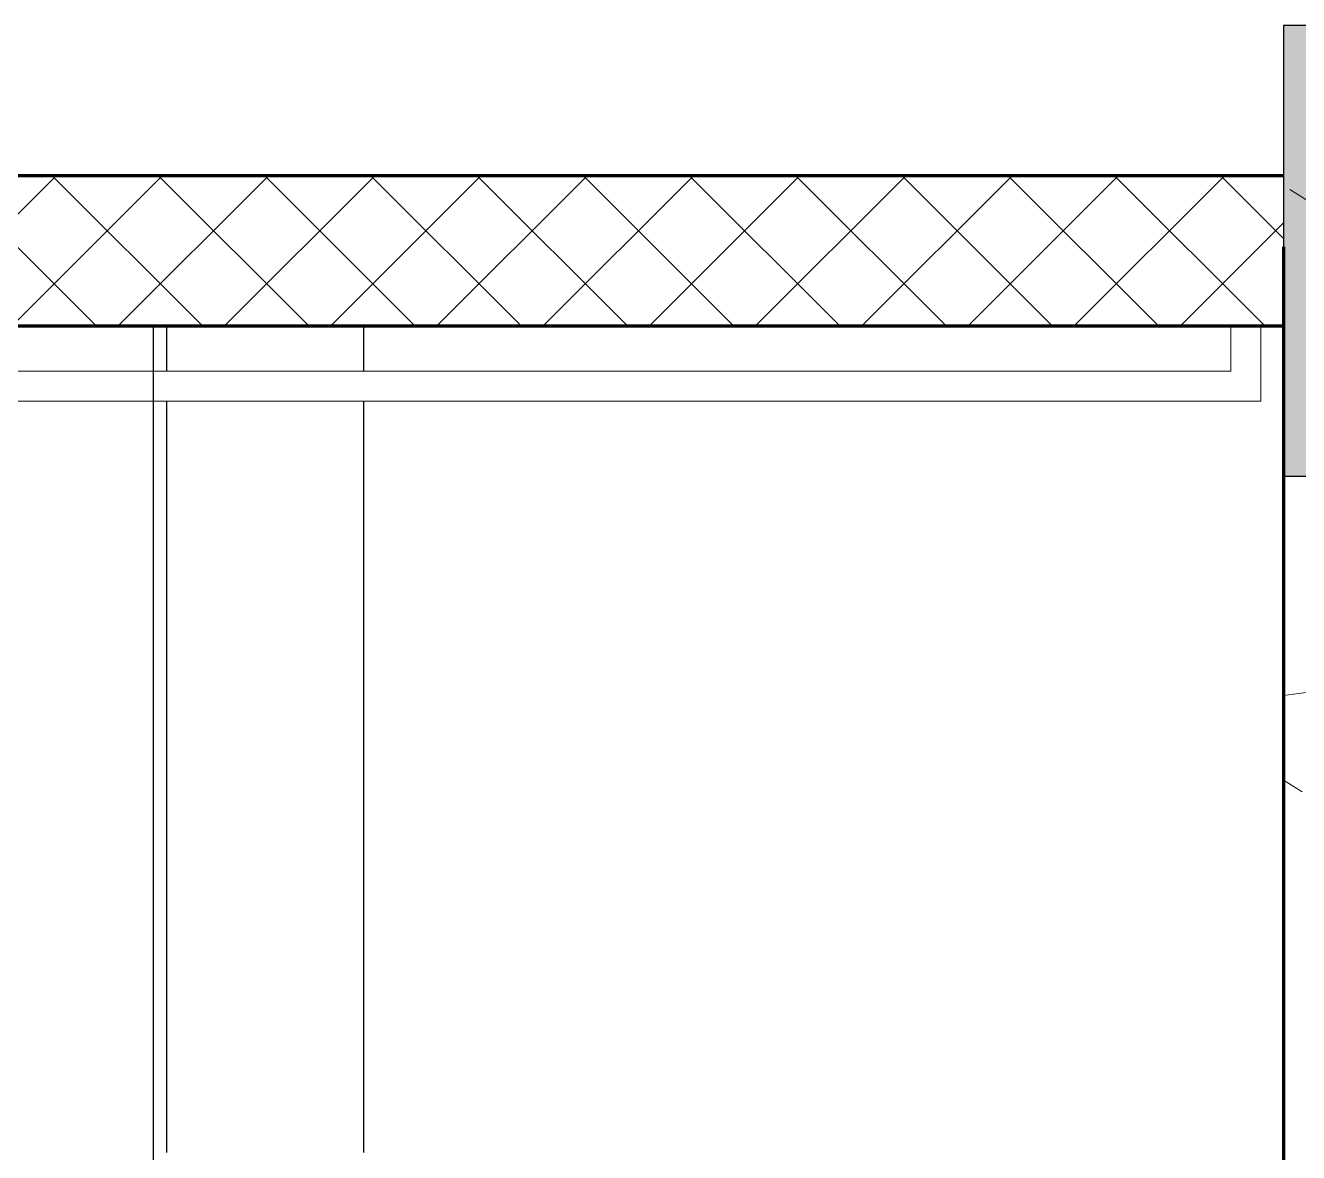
# Model space of a CAD drawing. Header units: millimetres. Extents: x -4391136 to -1798569, y -886572 to -291056.
# Drawn here: x -2304250 to -2302555, y -365081 to -363581 of the extents above; entities that cross this region are included whole.
import ezdxf

# ---------------------------------------------------------------- set-up
doc = ezdxf.new("R2010")
doc.units = ezdxf.units.MM
for name, color, linetype in [('000 - CONCRETE_COL_HATCH_', 7, 'Continuous'), ('000 - EXISTING_COLUMN_CUT_COLOR_5', 7, 'Continuous'), ('000 - EXISTING_CONCRETE_CUT_COLOR_5', 7, 'Continuous'), ('_PP-Dim', 7, 'Continuous'), ('Xref-C-1-PP17-AR-2214-01-B$0$A-COLS', 7, 'Continuous'), ('Xref-C-1-PP17-AR-2214-01-B$0$A-COLS-E', 7, 'Continuous'), ('Xref-C-1-PP17-AR-2214-01-B$0$A-FLOR-E', 7, 'Continuous'), ('Xref-C-1-PP17-AR-2214-01-B$0$A-FLOR-HRAL', 7, 'Continuous'), ('Xref-C-1-PP17-AR-2214-01-B$0$A-Wall', 7, 'Continuous'), ('Xref-C-1-PP17-AR-2214-01-B$0$A-WALL-PATT', 7, 'Continuous'), ('Xref-C-1-PP17-AR-2214-01-B$0$S-BEAM', 7, 'Continuous'), ('Xref-C-1-PP17-AR-2214-01-B$0$S-STRS-E', 7, 'Continuous'), ('Xref-C-1-PP17-AR-2214-01-B$0$WALL-E', 7, 'Continuous')]:
    doc.layers.add(name, color=color, linetype=linetype)

# ---------------------------------------------------------------- blocks, each defined once
blk = doc.blocks.new('Xref-C-1-PP17-AR-2214-01-B$0$DPA-AR_Rectangular - 300x600-29835788-ENTRANCE 2 - LOWER ROOF FLOOR PLAN01-flat-1')
at = {"layer": 'Xref-C-1-PP17-AR-2214-01-B$0$A-COLS-E', "lineweight": 9}
h = blk.add_hatch(dxfattribs=at)
h.set_pattern_fill('ACET-2D-FP_32', style=0, pattern_type=2)
h.set_pattern_definition([(50, (2739792.75, 507048.95), (-459.03375, 385.17505), [76.2, -838.2]), (355, (2739792.75, 507048.95), (65.28253, 746.1827), [60.96, -670.56]), (100.451, (2739853.5, 507043.6), (-693.383, -127.89768), [64.76, -712.36]), (46.184, (2739792.75, 507252.15), (-648.5725, 622.30642), [114.3, -1257.3]), (96.636, (2739883.1, 507238.1), (-1050.5343, -122.21992), [97.14, -1068.54]), (351.184, (2739792.7, 507252.1), (172.19714, 1110.27497), [91.44, -1005.84]), (21, (2739894.35, 507201.35), (-214.74339, 559.42566), [76.2, -838.2]), (326, (2739894.35, 507201.35), (418.85394, 620.9765), [60.96, -670.56]), (71.451, (2739944.9, 507167.26), (-668.45247, 224.29692), [64.76, -712.36]), (37.5, (2739792.75, 507048.95), (-158.769242, 206.912105), [33.528, -628.904, 33.528, -1320.292]), (37.5, (2739792.75, 507048.95), (-158.769242, 206.912105), [-695.96, -647.192, 33.528, -639.572]), (7.5, (2739792.75, 507048.95), (-47.303606, 359.30656), [33.528, -354.584, 33.528, -870.204]), (7.5, (2739792.75, 507048.95), (-47.303606, 359.30656), [-421.64, -613.664, 33.528, -223.012]), (327.5, (2739566.18, 507048.95), (146.191164, 229.474162), [33.528, -220.472, 33.528, -1810.512]), (327.5, (2739566.18, 507048.95), (146.191164, 229.474162), [-287.528, -758.952, 33.528, -1018.032]), (317.5, (2739464.6, 507048.95), (321.09789, 350.41686), [33.528, -296.672, 33.528, -1239.52]), (317.5, (2739464.6, 507048.95), (321.09789, 350.41686), [-363.728, -492.76, 33.528, -713.232])])
h.paths.add_polyline_path([(-146.1, -300), (10.5, -300), (150, -300), (150, 300), (-150, 300), (-150, -300)])
at = {"layer": 'Xref-C-1-PP17-AR-2214-01-B$0$A-COLS', "color": 7}
for p, q in [((150, 300), (-150, 300)), ((-150, 300), (-150, -300)), ((150, -300), (150, 300)), ((-150, -300), (150, -300))]:
    blk.add_line(p, q, dxfattribs=at)
blk = doc.blocks.new('Xref-C-1-PP17-AR-2214-01-B$0$Handrail Type - Handrail_Internal_-V98-ENTRANCE 2 - LOWER ROOF FLOOR PLAN01-flat-1')
at = {"layer": 'Xref-C-1-PP17-AR-2214-01-B$0$A-FLOR-HRAL', "color": 7, "lineweight": 9}
for p, q in [((-2739612.7, -506848.9), (-2739612.7, -506948.9)), ((-2738137.7, -506848.9), (-2739612.7, -506848.9)), ((-2737017.7, -506848.9), (-2738137.7, -506848.9)), ((-2739572.7, -506888.9), (-2739572.7, -506948.9)), ((-2738137.7, -506888.9), (-2739572.7, -506888.9)), ((-2737017.7, -506888.9), (-2738137.7, -506888.9)), ((-2739572.7, -506948.9), (-2739612.7, -506948.9))]:
    blk.add_line(p, q, dxfattribs=at)
blk = doc.blocks.new('*U2738')
at = {"layer": '000 - CONCRETE_COL_HATCH_'}
h = blk.add_hatch(dxfattribs=at)
h.set_pattern_fill('AR-CONC', scale=0.5)
h.set_pattern_definition([(50, (0, 0), (3.5863, -0.31376), [0.375, -4.125]), (355, (0, 0), (-0.693757, 3.76096), [0.3, -3.3]), (100.4514, (0.299, -0.026), (2.892544, 3.4472), [0.3187, -3.50571]), (46.1842, (0, 1), (5.336207, -0.827596), [0.5625, -6.1875]), (96.6356, (0.4447, 0.931), (4.67331, 4.87059), [0.47805, -5.25857]), (351.1842, (0, 1), (4.67331, 4.87059), [0.45, -4.95]), (21, (0.5, 0.75), (2.984535, -2.013094), [0.375, -4.125]), (326, (0.5, 0.75), (1.216577, 3.62575), [0.3, -3.3]), (71.4514, (0.7487, 0.5822), (4.201112, 1.612656), [0.3187, -3.50571]), (37.5, (0, 0), (0.0607993, 1.6644693), [0, -3.26, 0, -3.35, 0, -3.3125]), (7.5, (0, 0), (1.315348, 1.972059), [0, -1.91, 0, -3.185, 0, -1.2625]), (327.5, (-1.115, 0), (2.669112, -0.1127744), [0, -1.25, 0, -3.9, 0, -5.175]), (317.5, (-1.615, 0), (2.915931, 0.500525), [0, -1.625, 0, -2.59, 0, -3.675])])
h.paths.add_polyline_path([(-300, -150), (300, -150), (300, 150), (-300, 150)])
at = {"color": 7}
blk.add_point((0, 0), dxfattribs=at)
at = {"layer": '000 - EXISTING_COLUMN_CUT_COLOR_5', "color": 7}
blk.add_lwpolyline([(-300, -150), (300, -150), (300, 150), (-300, 150)], close=True, dxfattribs=at)
blk = doc.blocks.new('W-1-PP17-ENT2_REV00_20260526-152612_EX_LOPF-1')
at = {"layer": 'Xref-C-1-PP17-AR-2214-01-B$0$A-WALL-PATT', "lineweight": 9}
h = blk.add_hatch(dxfattribs=at)
h.set_pattern_fill('ACET-2D-FP_25', angle=-90, style=0, pattern_type=2)
h.set_pattern_definition([(315, (496648.95, -2740142.74), (70.710678, 70.710678), []), (45, (496648.95, -2740142.74), (-70.710678, 70.710678), [])])
h.paths.add_polyline_path([(-10300, -500), (-10500, -500), (-10500, -4700), (-10300, -4700)])
at = {"layer": 'Xref-C-1-PP17-AR-2214-01-B$0$S-BEAM', "lineweight": 9}
h = blk.add_hatch(dxfattribs=at)
h.set_pattern_fill('ACET-2D-FP_33', angle=-90, style=0, pattern_type=2)
h.set_pattern_definition([(320, (496648.95, -2740142.74), (385.17505, 459.03375), [76.2, -838.2]), (265, (496648.95, -2740142.74), (746.1827, -65.28253), [60.96, -670.56]), (10.451, (496643.6, -2740203.5), (-127.89768, 693.383), [64.76, -712.36]), (316.184, (496852.15, -2740142.7), (622.30642, 648.5725), [114.3, -1257.3]), (6.636, (496838.1, -2740233.1), (-122.21992, 1050.5343), [97.14, -1068.54]), (261.184, (496852.1, -2740142.7), (1110.27497, -172.19714), [91.44, -1005.84]), (291, (496801.35, -2740244.34), (559.42566, 214.74339), [76.2, -838.2]), (236, (496801.35, -2740244.34), (620.9765, -418.85394), [60.96, -670.56]), (341.451, (496767.26, -2740294.9), (224.29692, 668.45247), [64.76, -712.36]), (307.5, (496648.95, -2740142.74), (206.912105, 158.769242), [33.528, -628.904, 33.528, -647.192, -673.1]), (307.5, (496648.95, -2740142.74), (206.912105, 158.769242), [-1343.152, 33.528, -639.572]), (277.5, (496648.95, -2740142.74), (359.30656, 47.303606), [33.528, -354.584, 33.528, -613.664, -256.54]), (277.5, (496648.95, -2740142.74), (359.30656, 47.303606), [-1035.304, 33.528, -223.012]), (237.5, (496648.95, -2739916.18), (229.474162, -146.191164), [33.528, -220.472, 33.528, -758.952, -1051.56]), (237.5, (496648.95, -2739916.18), (229.474162, -146.191164), [-1046.48, 33.528, -1018.032]), (227.5, (496648.95, -2739814.6), (350.41686, -321.09789), [33.528, -296.672, 33.528, -492.76, -746.76]), (227.5, (496648.95, -2739814.6), (350.41686, -321.09789), [-856.488, 33.528, -713.232])])
h.paths.add_polyline_path([(-10100, -500), (-10405.2, -500), (-10405.2, -500), (-7730, -500), (-7730, -200), (-10100, -200)])
at = {"layer": 'Xref-C-1-PP17-AR-2214-01-B$0$A-FLOR-E', "color": 7}
for p, q in [((-10685, -500), (-10500, -500)), ((-10500, -500), (-10500, -4700)), ((-10300, -500), (-10300, -4700))]:
    blk.add_line(p, q, dxfattribs=at)
at = {"layer": 'Xref-C-1-PP17-AR-2214-01-B$0$A-Wall', "color": 7, "lineweight": 70}
for p, q in [((-10500, -500), (-10500, -4700)), ((-10300, -4700), (-10300, -500))]:
    blk.add_line(p, q, dxfattribs=at)
at = {"layer": 'Xref-C-1-PP17-AR-2214-01-B$0$S-BEAM', "color": 7, "lineweight": 70}
blk.add_line((-10405.2, -500), (-7705.2, -500), dxfattribs=at)
at = {"layer": 'Xref-C-1-PP17-AR-2214-01-B$0$S-BEAM', "color": 7}
blk.add_line((-10300, -3150), (-10300, -600), dxfattribs=at)
at = {"layer": 'Xref-C-1-PP17-AR-2214-01-B$0$S-STRS-E', "color": 7}
for p, q in [((-8332, -500), (-10300, -500)), ((-10300, -500), (-10300, -3125)), ((-10300, -1725), (-10240, -1725)), ((-10200, -1725), (-9200, -1725)), ((-10300, -1987), (-10240, -1987)), ((-10200, -1987), (-9200, -1987)), ((-10300, -2005), (-9100, -2005))]:
    blk.add_line(p, q, dxfattribs=at)
at = {"layer": 'Xref-C-1-PP17-AR-2214-01-B$0$WALL-E', "color": 7}
for p, q in [((-10500, -500), (-10500, -4700)), ((-10300, -500), (-10300, -4700))]:
    blk.add_line(p, q, dxfattribs=at)
at = {"color": 7, "rotation": 270}
for name, p in [('Xref-C-1-PP17-AR-2214-01-B$0$DPA-AR_Rectangular - 300x600-29835788-ENTRANCE 2 - LOWER ROOF FLOOR PLAN01-flat-1', (-10400, -350)), ('Xref-C-1-PP17-AR-2214-01-B$0$Handrail Type - Handrail_Internal_-V98-ENTRANCE 2 - LOWER ROOF FLOOR PLAN01-flat-1', (496648.9, -2740142.7))]:
    blk.add_blockref(name, p, dxfattribs=at)
at = {"layer": '000 - EXISTING_CONCRETE_CUT_COLOR_5', "color": 7}
blk.add_blockref('*U2738', (-10400, -350), dxfattribs=at)

msp = doc.modelspace()

# ---------------------------------------------------------------- block references
at = {"layer": '_PP-Dim', "color": 7, "rotation": 270}
msp.add_blockref('W-1-PP17-ENT2_REV00_20260526-152612_EX_LOPF-1', (-2302074.6, -374281), dxfattribs=at)

doc.saveas('drawing.dxf')
